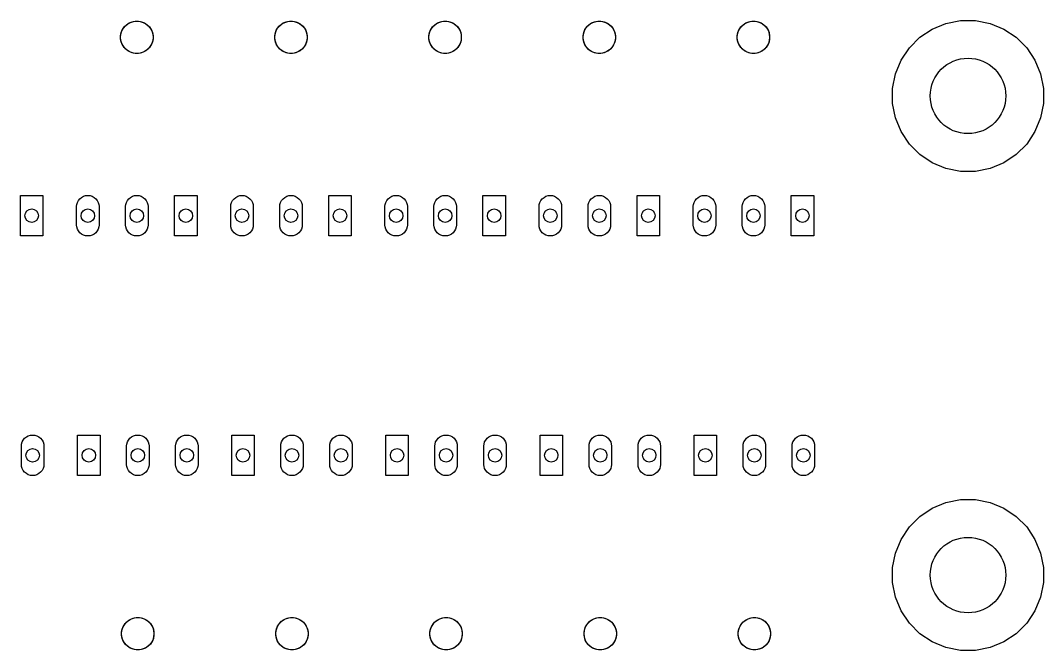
# Model space of a CAD drawing. Extents: x 0.82 to 9.78, y -5.18 to -2.42.
# Drawn here: x 5.301 to 9.781, y -5.181 to -2.419 of the extents above; entities that cross this region are included whole.
import ezdxf

# ---------------------------------------------------------------- set-up
doc = ezdxf.new("R2010")
doc.units = 0
doc.header["$MEASUREMENT"] = 0
doc.layers.add('BLACK', color=7, linetype='CONTINUOUS')

msp = doc.modelspace()

# ---------------------------------------------------------------- linework, layer by layer
at = {"layer": 'BLACK', "linetype": 'CONTINUOUS'}
for p, q in [((5.74229, -2.47244), (5.74763, -2.45954)), ((5.74763, -2.45954), (5.75539, -2.44794)), ((5.75539, -2.44794), (5.76526, -2.43806)), ((5.76526, -2.43806), (5.77687, -2.43031)), ((5.77687, -2.43031), (5.78976, -2.42497)), ((5.78976, -2.42497), (5.80345, -2.42224)), ((5.80345, -2.42224), (5.81741, -2.42224)), ((5.81741, -2.42224), (5.8311, -2.42497)), ((5.8311, -2.42497), (5.844, -2.43031)), ((5.844, -2.43031), (5.85561, -2.43806)), ((5.85561, -2.43806), (5.86548, -2.44794)), ((5.86548, -2.44794), (5.87323, -2.45954)), ((5.87323, -2.45954), (5.87858, -2.47244)), ((6.41729, -2.47244), (6.42263, -2.45954)), ((6.42263, -2.45954), (6.43039, -2.44794)), ((6.43039, -2.44794), (6.44026, -2.43806)), ((6.44026, -2.43806), (6.45187, -2.43031)), ((6.45187, -2.43031), (6.46476, -2.42497)), ((6.46476, -2.42497), (6.47845, -2.42224)), ((6.47845, -2.42224), (6.49241, -2.42224)), ((6.49241, -2.42224), (6.5061, -2.42497)), ((6.5061, -2.42497), (6.519, -2.43031)), ((6.519, -2.43031), (6.53061, -2.43806)), ((6.53061, -2.43806), (6.54048, -2.44794)), ((6.54048, -2.44794), (6.54823, -2.45954)), ((6.54823, -2.45954), (6.55358, -2.47244)), ((7.09229, -2.47244), (7.09763, -2.45954)), ((7.09763, -2.45954), (7.10539, -2.44794)), ((7.10539, -2.44794), (7.11526, -2.43806)), ((7.11526, -2.43806), (7.12687, -2.43031)), ((7.12687, -2.43031), (7.13976, -2.42497)), ((7.13976, -2.42497), (7.15345, -2.42224)), ((7.15345, -2.42224), (7.16741, -2.42224)), ((7.16741, -2.42224), (7.1811, -2.42497)), ((7.1811, -2.42497), (7.194, -2.43031)), ((7.194, -2.43031), (7.20561, -2.43806)), ((7.20561, -2.43806), (7.21548, -2.44794)), ((7.21548, -2.44794), (7.22323, -2.45954)), ((7.22323, -2.45954), (7.22858, -2.47244)), ((7.76729, -2.47244), (7.77263, -2.45954)), ((7.77263, -2.45954), (7.78039, -2.44794)), ((7.78039, -2.44794), (7.79026, -2.43806)), ((7.79026, -2.43806), (7.80187, -2.43031)), ((7.80187, -2.43031), (7.81476, -2.42497)), ((7.81476, -2.42497), (7.82845, -2.42224)), ((7.82845, -2.42224), (7.84241, -2.42224)), ((7.84241, -2.42224), (7.8561, -2.42497)), ((7.8561, -2.42497), (7.869, -2.43031)), ((7.869, -2.43031), (7.88061, -2.43806)), ((7.88061, -2.43806), (7.89048, -2.44794)), ((7.89048, -2.44794), (7.89823, -2.45954)), ((7.89823, -2.45954), (7.90358, -2.47244)), ((8.44229, -2.47244), (8.44763, -2.45954)), ((8.44763, -2.45954), (8.45539, -2.44794)), ((8.45539, -2.44794), (8.46526, -2.43806)), ((8.46526, -2.43806), (8.47687, -2.43031)), ((8.47687, -2.43031), (8.48976, -2.42497)), ((8.48976, -2.42497), (8.50345, -2.42224)), ((8.50345, -2.42224), (8.51741, -2.42224)), ((8.51741, -2.42224), (8.5311, -2.42497)), ((8.5311, -2.42497), (8.544, -2.43031)), ((8.544, -2.43031), (8.55561, -2.43806)), ((8.55561, -2.43806), (8.56548, -2.44794)), ((8.56548, -2.44794), (8.57323, -2.45954)), ((8.57323, -2.45954), (8.57858, -2.47244)), ((9.23919, -2.49312), (9.29335, -2.45693)), ((9.29335, -2.45693), (9.35354, -2.432)), ((9.35354, -2.432), (9.41743, -2.41929)), ((9.41743, -2.41929), (9.48257, -2.41929)), ((9.48257, -2.41929), (9.54646, -2.432)), ((9.54646, -2.432), (9.60665, -2.45693)), ((9.60665, -2.45693), (9.66081, -2.49312)), ((5.73957, -2.48613), (5.74229, -2.47244)), ((5.73957, -2.50009), (5.73957, -2.48613)), ((5.74229, -2.51378), (5.73957, -2.50009)), ((5.87858, -2.47244), (5.8813, -2.48613)), ((5.8813, -2.50009), (5.87858, -2.51378)), ((5.8813, -2.48613), (5.8813, -2.50009)), ((6.41457, -2.48613), (6.41729, -2.47244)), ((6.41457, -2.50009), (6.41457, -2.48613)), ((6.41729, -2.51378), (6.41457, -2.50009)), ((6.55358, -2.47244), (6.5563, -2.48613)), ((6.5563, -2.50009), (6.55358, -2.51378)), ((6.5563, -2.48613), (6.5563, -2.50009)), ((7.08957, -2.48613), (7.09229, -2.47244)), ((7.08957, -2.50009), (7.08957, -2.48613)), ((7.09229, -2.51378), (7.08957, -2.50009)), ((7.22858, -2.47244), (7.2313, -2.48613)), ((7.2313, -2.50009), (7.22858, -2.51378)), ((7.2313, -2.48613), (7.2313, -2.50009)), ((7.76457, -2.48613), (7.76729, -2.47244)), ((7.76457, -2.50009), (7.76457, -2.48613)), ((7.76729, -2.51378), (7.76457, -2.50009)), ((7.90358, -2.47244), (7.9063, -2.48613)), ((7.9063, -2.50009), (7.90358, -2.51378)), ((7.9063, -2.48613), (7.9063, -2.50009)), ((8.43957, -2.48613), (8.44229, -2.47244)), ((8.43957, -2.50009), (8.43957, -2.48613)), ((8.44229, -2.51378), (8.43957, -2.50009)), ((8.57858, -2.47244), (8.5813, -2.48613)), ((8.5813, -2.50009), (8.57858, -2.51378)), ((8.5813, -2.48613), (8.5813, -2.50009)), ((9.19312, -2.53919), (9.23919, -2.49312)), ((9.66081, -2.49312), (9.70688, -2.53919)), ((5.74763, -2.52668), (5.74229, -2.51378)), ((5.75539, -2.53828), (5.74763, -2.52668)), ((5.76526, -2.54816), (5.75539, -2.53828)), ((5.77687, -2.55591), (5.76526, -2.54816)), ((5.85561, -2.54816), (5.844, -2.55591)), ((5.86548, -2.53828), (5.85561, -2.54816)), ((5.87323, -2.52668), (5.86548, -2.53828)), ((5.87858, -2.51378), (5.87323, -2.52668)), ((6.42263, -2.52668), (6.41729, -2.51378)), ((6.43039, -2.53828), (6.42263, -2.52668)), ((6.44026, -2.54816), (6.43039, -2.53828)), ((6.45187, -2.55591), (6.44026, -2.54816)), ((6.53061, -2.54816), (6.519, -2.55591)), ((6.54048, -2.53828), (6.53061, -2.54816)), ((6.54823, -2.52668), (6.54048, -2.53828)), ((6.55358, -2.51378), (6.54823, -2.52668)), ((7.09763, -2.52668), (7.09229, -2.51378)), ((7.10539, -2.53828), (7.09763, -2.52668)), ((7.11526, -2.54816), (7.10539, -2.53828)), ((7.12687, -2.55591), (7.11526, -2.54816)), ((7.20561, -2.54816), (7.194, -2.55591)), ((7.21548, -2.53828), (7.20561, -2.54816)), ((7.22323, -2.52668), (7.21548, -2.53828)), ((7.22858, -2.51378), (7.22323, -2.52668)), ((7.77263, -2.52668), (7.76729, -2.51378)), ((7.78039, -2.53828), (7.77263, -2.52668)), ((7.79026, -2.54816), (7.78039, -2.53828)), ((7.80187, -2.55591), (7.79026, -2.54816)), ((7.88061, -2.54816), (7.869, -2.55591)), ((7.89048, -2.53828), (7.88061, -2.54816)), ((7.89823, -2.52668), (7.89048, -2.53828)), ((7.90358, -2.51378), (7.89823, -2.52668)), ((8.44763, -2.52668), (8.44229, -2.51378)), ((8.45539, -2.53828), (8.44763, -2.52668)), ((8.46526, -2.54816), (8.45539, -2.53828)), ((8.47687, -2.55591), (8.46526, -2.54816)), ((8.55561, -2.54816), (8.544, -2.55591)), ((8.56548, -2.53828), (8.55561, -2.54816)), ((8.57323, -2.52668), (8.56548, -2.53828)), ((8.57858, -2.51378), (8.57323, -2.52668)), ((9.15693, -2.59335), (9.19312, -2.53919)), ((9.70688, -2.53919), (9.74307, -2.59335)), ((5.78976, -2.56125), (5.77687, -2.55591)), ((5.80345, -2.56398), (5.78976, -2.56125)), ((5.81741, -2.56398), (5.80345, -2.56398)), ((5.8311, -2.56125), (5.81741, -2.56398)), ((5.844, -2.55591), (5.8311, -2.56125)), ((6.46476, -2.56125), (6.45187, -2.55591)), ((6.47845, -2.56398), (6.46476, -2.56125)), ((6.49241, -2.56398), (6.47845, -2.56398)), ((6.5061, -2.56125), (6.49241, -2.56398)), ((6.519, -2.55591), (6.5061, -2.56125)), ((7.13976, -2.56125), (7.12687, -2.55591)), ((7.15345, -2.56398), (7.13976, -2.56125)), ((7.16741, -2.56398), (7.15345, -2.56398)), ((7.1811, -2.56125), (7.16741, -2.56398)), ((7.194, -2.55591), (7.1811, -2.56125)), ((7.81476, -2.56125), (7.80187, -2.55591)), ((7.82845, -2.56398), (7.81476, -2.56125)), ((7.84241, -2.56398), (7.82845, -2.56398)), ((7.8561, -2.56125), (7.84241, -2.56398)), ((7.869, -2.55591), (7.8561, -2.56125)), ((8.48976, -2.56125), (8.47687, -2.55591)), ((8.50345, -2.56398), (8.48976, -2.56125)), ((8.51741, -2.56398), (8.50345, -2.56398)), ((8.5311, -2.56125), (8.51741, -2.56398)), ((8.544, -2.55591), (8.5311, -2.56125)), ((9.132, -2.65354), (9.15693, -2.59335)), ((9.74307, -2.59335), (9.768, -2.65354)), ((9.11929, -2.71743), (9.132, -2.65354)), ((9.768, -2.65354), (9.78071, -2.71743)), ((9.11929, -2.78257), (9.11929, -2.71743)), ((9.78071, -2.71743), (9.78071, -2.78257)), ((9.132, -2.84646), (9.11929, -2.78257)), ((9.78071, -2.78257), (9.768, -2.84646)), ((9.15693, -2.90665), (9.132, -2.84646)), ((9.768, -2.84646), (9.74307, -2.90665)), ((9.19312, -2.96081), (9.15693, -2.90665)), ((9.74307, -2.90665), (9.70688, -2.96081)), ((9.23919, -3.00688), (9.19312, -2.96081)), ((9.70688, -2.96081), (9.66081, -3.00688)), ((9.29335, -3.04307), (9.23919, -3.00688)), ((9.35354, -3.068), (9.29335, -3.04307)), ((9.60665, -3.04307), (9.54646, -3.068)), ((9.66081, -3.00688), (9.60665, -3.04307)), ((9.41743, -3.08071), (9.35354, -3.068)), ((9.48257, -3.08071), (9.41743, -3.08071)), ((9.54646, -3.068), (9.48257, -3.08071)), ((5.30079, -3.36358), (5.30079, -3.18642)), ((5.30079, -3.18642), (5.39921, -3.18642)), ((5.39921, -3.18642), (5.39921, -3.36358)), ((5.54737, -3.22598), (5.55018, -3.21671)), ((5.55018, -3.21671), (5.55475, -3.20816)), ((5.55475, -3.20816), (5.5609, -3.20066)), ((5.5609, -3.20066), (5.56839, -3.19451)), ((5.56839, -3.19451), (5.57694, -3.18994)), ((5.57694, -3.18994), (5.58622, -3.18713)), ((5.58622, -3.18713), (5.59587, -3.18618)), ((5.59587, -3.18618), (5.60551, -3.18713)), ((5.60551, -3.18713), (5.61479, -3.18994)), ((5.61479, -3.18994), (5.62334, -3.19451)), ((5.62334, -3.19451), (5.63083, -3.20066)), ((5.63083, -3.20066), (5.63698, -3.20816)), ((5.63698, -3.20816), (5.64155, -3.21671)), ((5.64155, -3.21671), (5.64437, -3.22598)), ((5.76193, -3.22598), (5.76475, -3.21671)), ((5.76475, -3.21671), (5.76932, -3.20816)), ((5.76932, -3.20816), (5.77547, -3.20066)), ((5.77547, -3.20066), (5.78296, -3.19451)), ((5.78296, -3.19451), (5.79151, -3.18994)), ((5.79151, -3.18994), (5.80079, -3.18713)), ((5.80079, -3.18713), (5.81043, -3.18618)), ((5.81043, -3.18618), (5.82008, -3.18713)), ((5.82008, -3.18713), (5.82936, -3.18994)), ((5.82936, -3.18994), (5.83791, -3.19451)), ((5.83791, -3.19451), (5.8454, -3.20066)), ((5.8454, -3.20066), (5.85155, -3.20816)), ((5.85155, -3.20816), (5.85612, -3.21671)), ((5.85612, -3.21671), (5.85893, -3.22598)), ((5.97579, -3.36358), (5.97579, -3.18642)), ((5.97579, -3.18642), (6.07421, -3.18642)), ((6.07421, -3.18642), (6.07421, -3.36358)), ((6.22237, -3.22598), (6.22518, -3.21671)), ((6.22518, -3.21671), (6.22975, -3.20816)), ((6.22975, -3.20816), (6.2359, -3.20066)), ((6.2359, -3.20066), (6.24339, -3.19451)), ((6.24339, -3.19451), (6.25194, -3.18994)), ((6.25194, -3.18994), (6.26122, -3.18713)), ((6.26122, -3.18713), (6.27087, -3.18618)), ((6.27087, -3.18618), (6.28051, -3.18713)), ((6.28051, -3.18713), (6.28979, -3.18994)), ((6.28979, -3.18994), (6.29834, -3.19451)), ((6.29834, -3.19451), (6.30583, -3.20066)), ((6.30583, -3.20066), (6.31198, -3.20816)), ((6.31198, -3.20816), (6.31655, -3.21671)), ((6.31655, -3.21671), (6.31937, -3.22598)), ((6.43693, -3.22598), (6.43975, -3.21671)), ((6.43975, -3.21671), (6.44432, -3.20816)), ((6.44432, -3.20816), (6.45047, -3.20066)), ((6.45047, -3.20066), (6.45796, -3.19451)), ((6.45796, -3.19451), (6.46651, -3.18994)), ((6.46651, -3.18994), (6.47579, -3.18713)), ((6.47579, -3.18713), (6.48543, -3.18618)), ((6.48543, -3.18618), (6.49508, -3.18713)), ((6.49508, -3.18713), (6.50436, -3.18994)), ((6.50436, -3.18994), (6.51291, -3.19451)), ((6.51291, -3.19451), (6.5204, -3.20066)), ((6.5204, -3.20066), (6.52655, -3.20816)), ((6.52655, -3.20816), (6.53112, -3.21671)), ((6.53112, -3.21671), (6.53393, -3.22598)), ((6.65079, -3.36358), (6.65079, -3.18642)), ((6.65079, -3.18642), (6.74921, -3.18642)), ((6.74921, -3.18642), (6.74921, -3.36358)), ((6.89737, -3.22598), (6.90018, -3.21671)), ((6.90018, -3.21671), (6.90475, -3.20816)), ((6.90475, -3.20816), (6.9109, -3.20066)), ((6.9109, -3.20066), (6.91839, -3.19451)), ((6.91839, -3.19451), (6.92694, -3.18994)), ((6.92694, -3.18994), (6.93622, -3.18713)), ((6.93622, -3.18713), (6.94587, -3.18618)), ((6.94587, -3.18618), (6.95551, -3.18713)), ((6.95551, -3.18713), (6.96479, -3.18994)), ((6.96479, -3.18994), (6.97334, -3.19451)), ((6.97334, -3.19451), (6.98083, -3.20066)), ((6.98083, -3.20066), (6.98698, -3.20816)), ((6.98698, -3.20816), (6.99155, -3.21671)), ((6.99155, -3.21671), (6.99437, -3.22598)), ((7.11193, -3.22598), (7.11475, -3.21671)), ((7.11475, -3.21671), (7.11932, -3.20816)), ((7.11932, -3.20816), (7.12547, -3.20066)), ((7.12547, -3.20066), (7.13296, -3.19451)), ((7.13296, -3.19451), (7.14151, -3.18994)), ((7.14151, -3.18994), (7.15079, -3.18713)), ((7.15079, -3.18713), (7.16043, -3.18618)), ((7.16043, -3.18618), (7.17008, -3.18713)), ((7.17008, -3.18713), (7.17936, -3.18994)), ((7.17936, -3.18994), (7.18791, -3.19451)), ((7.18791, -3.19451), (7.1954, -3.20066)), ((7.1954, -3.20066), (7.20155, -3.20816)), ((7.20155, -3.20816), (7.20612, -3.21671)), ((7.20612, -3.21671), (7.20893, -3.22598)), ((7.32579, -3.36358), (7.32579, -3.18642)), ((7.32579, -3.18642), (7.42421, -3.18642)), ((7.42421, -3.18642), (7.42421, -3.36358)), ((7.57237, -3.22598), (7.57518, -3.21671)), ((7.57518, -3.21671), (7.57975, -3.20816)), ((7.57975, -3.20816), (7.5859, -3.20066)), ((7.5859, -3.20066), (7.59339, -3.19451)), ((7.59339, -3.19451), (7.60194, -3.18994)), ((7.60194, -3.18994), (7.61122, -3.18713)), ((7.61122, -3.18713), (7.62087, -3.18618)), ((7.62087, -3.18618), (7.63051, -3.18713)), ((7.63051, -3.18713), (7.63979, -3.18994)), ((7.63979, -3.18994), (7.64834, -3.19451)), ((7.64834, -3.19451), (7.65583, -3.20066)), ((7.65583, -3.20066), (7.66198, -3.20816)), ((7.66198, -3.20816), (7.66655, -3.21671)), ((7.66655, -3.21671), (7.66937, -3.22598)), ((7.78693, -3.22598), (7.78975, -3.21671)), ((7.78975, -3.21671), (7.79432, -3.20816)), ((7.79432, -3.20816), (7.80047, -3.20066)), ((7.80047, -3.20066), (7.80796, -3.19451)), ((7.80796, -3.19451), (7.81651, -3.18994)), ((7.81651, -3.18994), (7.82579, -3.18713)), ((7.82579, -3.18713), (7.83543, -3.18618)), ((7.83543, -3.18618), (7.84508, -3.18713)), ((7.84508, -3.18713), (7.85436, -3.18994)), ((7.85436, -3.18994), (7.86291, -3.19451)), ((7.86291, -3.19451), (7.8704, -3.20066)), ((7.8704, -3.20066), (7.87655, -3.20816)), ((7.87655, -3.20816), (7.88112, -3.21671)), ((7.88112, -3.21671), (7.88393, -3.22598)), ((8.00079, -3.36358), (8.00079, -3.18642)), ((8.00079, -3.18642), (8.09921, -3.18642)), ((8.09921, -3.18642), (8.09921, -3.36358)), ((8.24737, -3.22598), (8.25018, -3.21671)), ((8.25018, -3.21671), (8.25475, -3.20816)), ((8.25475, -3.20816), (8.2609, -3.20066)), ((8.2609, -3.20066), (8.26839, -3.19451)), ((8.26839, -3.19451), (8.27694, -3.18994)), ((8.27694, -3.18994), (8.28622, -3.18713)), ((8.28622, -3.18713), (8.29587, -3.18618)), ((8.29587, -3.18618), (8.30551, -3.18713)), ((8.30551, -3.18713), (8.31479, -3.18994)), ((8.31479, -3.18994), (8.32334, -3.19451)), ((8.32334, -3.19451), (8.33083, -3.20066)), ((8.33083, -3.20066), (8.33698, -3.20816)), ((8.33698, -3.20816), (8.34155, -3.21671)), ((8.34155, -3.21671), (8.34437, -3.22598)), ((8.46193, -3.22598), (8.46475, -3.21671)), ((8.46475, -3.21671), (8.46932, -3.20816)), ((8.46932, -3.20816), (8.47547, -3.20066)), ((8.47547, -3.20066), (8.48296, -3.19451)), ((8.48296, -3.19451), (8.49151, -3.18994)), ((8.49151, -3.18994), (8.50079, -3.18713)), ((8.50079, -3.18713), (8.51043, -3.18618)), ((8.51043, -3.18618), (8.52008, -3.18713)), ((8.52008, -3.18713), (8.52936, -3.18994)), ((8.52936, -3.18994), (8.53791, -3.19451)), ((8.53791, -3.19451), (8.5454, -3.20066)), ((8.5454, -3.20066), (8.55155, -3.20816)), ((8.55155, -3.20816), (8.55612, -3.21671)), ((8.55612, -3.21671), (8.55893, -3.22598)), ((8.67579, -3.36358), (8.67579, -3.18642)), ((8.67579, -3.18642), (8.77421, -3.18642)), ((8.77421, -3.18642), (8.77421, -3.36358)), ((5.54665, -3.23321), (5.54737, -3.22598)), ((5.54665, -3.31679), (5.54665, -3.23321)), ((5.64437, -3.22598), (5.64508, -3.23321)), ((5.64508, -3.23321), (5.64508, -3.31679)), ((5.76122, -3.23321), (5.76193, -3.22598)), ((5.76122, -3.31679), (5.76122, -3.23321)), ((5.85893, -3.22598), (5.85965, -3.23321)), ((5.85965, -3.23321), (5.85965, -3.31679)), ((6.22165, -3.23321), (6.22237, -3.22598)), ((6.22165, -3.31679), (6.22165, -3.23321)), ((6.31937, -3.22598), (6.32008, -3.23321)), ((6.32008, -3.23321), (6.32008, -3.31679)), ((6.43622, -3.23321), (6.43693, -3.22598)), ((6.43622, -3.31679), (6.43622, -3.23321)), ((6.53393, -3.22598), (6.53465, -3.23321)), ((6.53465, -3.23321), (6.53465, -3.31679)), ((6.89665, -3.23321), (6.89737, -3.22598)), ((6.89665, -3.31679), (6.89665, -3.23321)), ((6.99437, -3.22598), (6.99508, -3.23321)), ((6.99508, -3.23321), (6.99508, -3.31679)), ((7.11122, -3.23321), (7.11193, -3.22598)), ((7.11122, -3.31679), (7.11122, -3.23321)), ((7.20893, -3.22598), (7.20965, -3.23321)), ((7.20965, -3.23321), (7.20965, -3.31679)), ((7.57165, -3.23321), (7.57237, -3.22598)), ((7.57165, -3.31679), (7.57165, -3.23321)), ((7.66937, -3.22598), (7.67008, -3.23321)), ((7.67008, -3.23321), (7.67008, -3.31679)), ((7.78622, -3.23321), (7.78693, -3.22598)), ((7.78622, -3.31679), (7.78622, -3.23321)), ((7.88393, -3.22598), (7.88465, -3.23321)), ((7.88465, -3.23321), (7.88465, -3.31679)), ((8.24665, -3.23321), (8.24737, -3.22598)), ((8.24665, -3.31679), (8.24665, -3.23321)), ((8.34437, -3.22598), (8.34508, -3.23321)), ((8.34508, -3.23321), (8.34508, -3.31679)), ((8.46122, -3.23321), (8.46193, -3.22598)), ((8.46122, -3.31679), (8.46122, -3.23321)), ((8.55893, -3.22598), (8.55965, -3.23321)), ((8.55965, -3.23321), (8.55965, -3.31679)), ((5.54737, -3.32402), (5.54665, -3.31679)), ((5.55018, -3.33329), (5.54737, -3.32402)), ((5.55475, -3.34184), (5.55018, -3.33329)), ((5.5609, -3.34934), (5.55475, -3.34184)), ((5.56839, -3.35549), (5.5609, -3.34934)), ((5.57694, -3.36006), (5.56839, -3.35549)), ((5.62334, -3.35549), (5.61479, -3.36006)), ((5.63083, -3.34934), (5.62334, -3.35549)), ((5.63698, -3.34184), (5.63083, -3.34934)), ((5.64155, -3.33329), (5.63698, -3.34184)), ((5.64437, -3.32402), (5.64155, -3.33329)), ((5.64508, -3.31679), (5.64437, -3.32402)), ((5.76193, -3.32402), (5.76122, -3.31679)), ((5.76475, -3.33329), (5.76193, -3.32402)), ((5.76932, -3.34184), (5.76475, -3.33329)), ((5.77547, -3.34934), (5.76932, -3.34184)), ((5.78296, -3.35549), (5.77547, -3.34934)), ((5.79151, -3.36006), (5.78296, -3.35549)), ((5.83791, -3.35549), (5.82936, -3.36006)), ((5.8454, -3.34934), (5.83791, -3.35549)), ((5.85155, -3.34184), (5.8454, -3.34934)), ((5.85612, -3.33329), (5.85155, -3.34184)), ((5.85893, -3.32402), (5.85612, -3.33329)), ((5.85965, -3.31679), (5.85893, -3.32402)), ((6.22237, -3.32402), (6.22165, -3.31679)), ((6.22518, -3.33329), (6.22237, -3.32402)), ((6.22975, -3.34184), (6.22518, -3.33329)), ((6.2359, -3.34934), (6.22975, -3.34184)), ((6.24339, -3.35549), (6.2359, -3.34934)), ((6.25194, -3.36006), (6.24339, -3.35549)), ((6.29834, -3.35549), (6.28979, -3.36006)), ((6.30583, -3.34934), (6.29834, -3.35549)), ((6.31198, -3.34184), (6.30583, -3.34934)), ((6.31655, -3.33329), (6.31198, -3.34184)), ((6.31937, -3.32402), (6.31655, -3.33329)), ((6.32008, -3.31679), (6.31937, -3.32402)), ((6.43693, -3.32402), (6.43622, -3.31679)), ((6.43975, -3.33329), (6.43693, -3.32402)), ((6.44432, -3.34184), (6.43975, -3.33329)), ((6.45047, -3.34934), (6.44432, -3.34184)), ((6.45796, -3.35549), (6.45047, -3.34934)), ((6.46651, -3.36006), (6.45796, -3.35549)), ((6.51291, -3.35549), (6.50436, -3.36006)), ((6.5204, -3.34934), (6.51291, -3.35549)), ((6.52655, -3.34184), (6.5204, -3.34934)), ((6.53112, -3.33329), (6.52655, -3.34184)), ((6.53393, -3.32402), (6.53112, -3.33329)), ((6.53465, -3.31679), (6.53393, -3.32402)), ((6.89737, -3.32402), (6.89665, -3.31679)), ((6.90018, -3.33329), (6.89737, -3.32402)), ((6.90475, -3.34184), (6.90018, -3.33329)), ((6.9109, -3.34934), (6.90475, -3.34184)), ((6.91839, -3.35549), (6.9109, -3.34934)), ((6.92694, -3.36006), (6.91839, -3.35549)), ((6.97334, -3.35549), (6.96479, -3.36006)), ((6.98083, -3.34934), (6.97334, -3.35549)), ((6.98698, -3.34184), (6.98083, -3.34934)), ((6.99155, -3.33329), (6.98698, -3.34184)), ((6.99437, -3.32402), (6.99155, -3.33329)), ((6.99508, -3.31679), (6.99437, -3.32402)), ((7.11193, -3.32402), (7.11122, -3.31679)), ((7.11475, -3.33329), (7.11193, -3.32402)), ((7.11932, -3.34184), (7.11475, -3.33329)), ((7.12547, -3.34934), (7.11932, -3.34184)), ((7.13296, -3.35549), (7.12547, -3.34934)), ((7.14151, -3.36006), (7.13296, -3.35549)), ((7.18791, -3.35549), (7.17936, -3.36006)), ((7.1954, -3.34934), (7.18791, -3.35549)), ((7.20155, -3.34184), (7.1954, -3.34934)), ((7.20612, -3.33329), (7.20155, -3.34184)), ((7.20893, -3.32402), (7.20612, -3.33329)), ((7.20965, -3.31679), (7.20893, -3.32402)), ((7.57237, -3.32402), (7.57165, -3.31679)), ((7.57518, -3.33329), (7.57237, -3.32402)), ((7.57975, -3.34184), (7.57518, -3.33329)), ((7.5859, -3.34934), (7.57975, -3.34184)), ((7.59339, -3.35549), (7.5859, -3.34934)), ((7.60194, -3.36006), (7.59339, -3.35549)), ((7.64834, -3.35549), (7.63979, -3.36006)), ((7.65583, -3.34934), (7.64834, -3.35549)), ((7.66198, -3.34184), (7.65583, -3.34934)), ((7.66655, -3.33329), (7.66198, -3.34184)), ((7.66937, -3.32402), (7.66655, -3.33329)), ((7.67008, -3.31679), (7.66937, -3.32402)), ((7.78693, -3.32402), (7.78622, -3.31679)), ((7.78975, -3.33329), (7.78693, -3.32402)), ((7.79432, -3.34184), (7.78975, -3.33329)), ((7.80047, -3.34934), (7.79432, -3.34184)), ((7.80796, -3.35549), (7.80047, -3.34934)), ((7.81651, -3.36006), (7.80796, -3.35549)), ((7.86291, -3.35549), (7.85436, -3.36006)), ((7.8704, -3.34934), (7.86291, -3.35549)), ((7.87655, -3.34184), (7.8704, -3.34934)), ((7.88112, -3.33329), (7.87655, -3.34184)), ((7.88393, -3.32402), (7.88112, -3.33329)), ((7.88465, -3.31679), (7.88393, -3.32402)), ((8.24737, -3.32402), (8.24665, -3.31679)), ((8.25018, -3.33329), (8.24737, -3.32402)), ((8.25475, -3.34184), (8.25018, -3.33329)), ((8.2609, -3.34934), (8.25475, -3.34184)), ((8.26839, -3.35549), (8.2609, -3.34934)), ((8.27694, -3.36006), (8.26839, -3.35549)), ((8.32334, -3.35549), (8.31479, -3.36006)), ((8.33083, -3.34934), (8.32334, -3.35549)), ((8.33698, -3.34184), (8.33083, -3.34934)), ((8.34155, -3.33329), (8.33698, -3.34184)), ((8.34437, -3.32402), (8.34155, -3.33329)), ((8.34508, -3.31679), (8.34437, -3.32402)), ((8.46193, -3.32402), (8.46122, -3.31679)), ((8.46475, -3.33329), (8.46193, -3.32402)), ((8.46932, -3.34184), (8.46475, -3.33329)), ((8.47547, -3.34934), (8.46932, -3.34184)), ((8.48296, -3.35549), (8.47547, -3.34934)), ((8.49151, -3.36006), (8.48296, -3.35549)), ((8.53791, -3.35549), (8.52936, -3.36006)), ((8.5454, -3.34934), (8.53791, -3.35549)), ((8.55155, -3.34184), (8.5454, -3.34934)), ((8.55612, -3.33329), (8.55155, -3.34184)), ((8.55893, -3.32402), (8.55612, -3.33329)), ((8.55965, -3.31679), (8.55893, -3.32402)), ((5.39921, -3.36358), (5.30079, -3.36358)), ((5.58622, -3.36287), (5.57694, -3.36006)), ((5.59587, -3.36382), (5.58622, -3.36287)), ((5.60551, -3.36287), (5.59587, -3.36382)), ((5.61479, -3.36006), (5.60551, -3.36287)), ((5.80079, -3.36287), (5.79151, -3.36006)), ((5.81043, -3.36382), (5.80079, -3.36287)), ((5.82008, -3.36287), (5.81043, -3.36382)), ((5.82936, -3.36006), (5.82008, -3.36287)), ((6.07421, -3.36358), (5.97579, -3.36358)), ((6.26122, -3.36287), (6.25194, -3.36006)), ((6.27087, -3.36382), (6.26122, -3.36287)), ((6.28051, -3.36287), (6.27087, -3.36382)), ((6.28979, -3.36006), (6.28051, -3.36287)), ((6.47579, -3.36287), (6.46651, -3.36006)), ((6.48543, -3.36382), (6.47579, -3.36287)), ((6.49508, -3.36287), (6.48543, -3.36382)), ((6.50436, -3.36006), (6.49508, -3.36287)), ((6.74921, -3.36358), (6.65079, -3.36358)), ((6.93622, -3.36287), (6.92694, -3.36006)), ((6.94587, -3.36382), (6.93622, -3.36287)), ((6.95551, -3.36287), (6.94587, -3.36382)), ((6.96479, -3.36006), (6.95551, -3.36287)), ((7.15079, -3.36287), (7.14151, -3.36006)), ((7.16043, -3.36382), (7.15079, -3.36287)), ((7.17008, -3.36287), (7.16043, -3.36382)), ((7.17936, -3.36006), (7.17008, -3.36287)), ((7.42421, -3.36358), (7.32579, -3.36358)), ((7.61122, -3.36287), (7.60194, -3.36006)), ((7.62087, -3.36382), (7.61122, -3.36287)), ((7.63051, -3.36287), (7.62087, -3.36382)), ((7.63979, -3.36006), (7.63051, -3.36287)), ((7.82579, -3.36287), (7.81651, -3.36006)), ((7.83543, -3.36382), (7.82579, -3.36287)), ((7.84508, -3.36287), (7.83543, -3.36382)), ((7.85436, -3.36006), (7.84508, -3.36287)), ((8.09921, -3.36358), (8.00079, -3.36358)), ((8.28622, -3.36287), (8.27694, -3.36006)), ((8.29587, -3.36382), (8.28622, -3.36287)), ((8.30551, -3.36287), (8.29587, -3.36382)), ((8.31479, -3.36006), (8.30551, -3.36287)), ((8.50079, -3.36287), (8.49151, -3.36006)), ((8.51043, -3.36382), (8.50079, -3.36287)), ((8.52008, -3.36287), (8.51043, -3.36382)), ((8.52936, -3.36006), (8.52008, -3.36287)), ((8.77421, -3.36358), (8.67579, -3.36358)), ((5.31302, -4.25816), (5.31917, -4.25066)), ((5.31917, -4.25066), (5.32666, -4.24451)), ((5.32666, -4.24451), (5.33521, -4.23994)), ((5.33521, -4.23994), (5.34449, -4.23713)), ((5.34449, -4.23713), (5.35413, -4.23618)), ((5.35413, -4.23618), (5.36378, -4.23713)), ((5.36378, -4.23713), (5.37306, -4.23994)), ((5.37306, -4.23994), (5.38161, -4.24451)), ((5.38161, -4.24451), (5.3891, -4.25066)), ((5.3891, -4.25066), (5.39525, -4.25816)), ((5.55079, -4.41358), (5.55079, -4.23642)), ((5.55079, -4.23642), (5.64921, -4.23642)), ((5.64921, -4.23642), (5.64921, -4.41358)), ((5.77345, -4.25816), (5.7796, -4.25066)), ((5.7796, -4.25066), (5.78709, -4.24451)), ((5.78709, -4.24451), (5.79564, -4.23994)), ((5.79564, -4.23994), (5.80492, -4.23713)), ((5.80492, -4.23713), (5.81457, -4.23618)), ((5.81457, -4.23618), (5.82421, -4.23713)), ((5.82421, -4.23713), (5.83349, -4.23994)), ((5.83349, -4.23994), (5.84204, -4.24451)), ((5.84204, -4.24451), (5.84953, -4.25066)), ((5.84953, -4.25066), (5.85568, -4.25816)), ((5.98802, -4.25816), (5.99417, -4.25066)), ((5.99417, -4.25066), (6.00166, -4.24451)), ((6.00166, -4.24451), (6.01021, -4.23994)), ((6.01021, -4.23994), (6.01949, -4.23713)), ((6.01949, -4.23713), (6.02913, -4.23618)), ((6.02913, -4.23618), (6.03878, -4.23713)), ((6.03878, -4.23713), (6.04806, -4.23994)), ((6.04806, -4.23994), (6.05661, -4.24451)), ((6.05661, -4.24451), (6.0641, -4.25066)), ((6.0641, -4.25066), (6.07025, -4.25816)), ((6.22579, -4.41358), (6.22579, -4.23642)), ((6.22579, -4.23642), (6.32421, -4.23642)), ((6.32421, -4.23642), (6.32421, -4.41358)), ((6.44845, -4.25816), (6.4546, -4.25066)), ((6.4546, -4.25066), (6.46209, -4.24451)), ((6.46209, -4.24451), (6.47064, -4.23994)), ((6.47064, -4.23994), (6.47992, -4.23713)), ((6.47992, -4.23713), (6.48957, -4.23618)), ((6.48957, -4.23618), (6.49921, -4.23713)), ((6.49921, -4.23713), (6.50849, -4.23994)), ((6.50849, -4.23994), (6.51704, -4.24451)), ((6.51704, -4.24451), (6.52453, -4.25066)), ((6.52453, -4.25066), (6.53068, -4.25816)), ((6.66302, -4.25816), (6.66917, -4.25066)), ((6.66917, -4.25066), (6.67666, -4.24451)), ((6.67666, -4.24451), (6.68521, -4.23994)), ((6.68521, -4.23994), (6.69449, -4.23713)), ((6.69449, -4.23713), (6.70413, -4.23618)), ((6.70413, -4.23618), (6.71378, -4.23713)), ((6.71378, -4.23713), (6.72306, -4.23994)), ((6.72306, -4.23994), (6.73161, -4.24451)), ((6.73161, -4.24451), (6.7391, -4.25066)), ((6.7391, -4.25066), (6.74525, -4.25816)), ((6.90079, -4.41358), (6.90079, -4.23642)), ((6.90079, -4.23642), (6.99921, -4.23642)), ((6.99921, -4.23642), (6.99921, -4.41358)), ((7.12345, -4.25816), (7.1296, -4.25066)), ((7.1296, -4.25066), (7.13709, -4.24451)), ((7.13709, -4.24451), (7.14564, -4.23994)), ((7.14564, -4.23994), (7.15492, -4.23713)), ((7.15492, -4.23713), (7.16457, -4.23618)), ((7.16457, -4.23618), (7.17421, -4.23713)), ((7.17421, -4.23713), (7.18349, -4.23994)), ((7.18349, -4.23994), (7.19204, -4.24451)), ((7.19204, -4.24451), (7.19953, -4.25066)), ((7.19953, -4.25066), (7.20568, -4.25816)), ((7.33802, -4.25816), (7.34417, -4.25066)), ((7.34417, -4.25066), (7.35166, -4.24451)), ((7.35166, -4.24451), (7.36021, -4.23994)), ((7.36021, -4.23994), (7.36949, -4.23713)), ((7.36949, -4.23713), (7.37913, -4.23618)), ((7.37913, -4.23618), (7.38878, -4.23713)), ((7.38878, -4.23713), (7.39806, -4.23994)), ((7.39806, -4.23994), (7.40661, -4.24451)), ((7.40661, -4.24451), (7.4141, -4.25066)), ((7.4141, -4.25066), (7.42025, -4.25816)), ((7.57579, -4.41358), (7.57579, -4.23642)), ((7.57579, -4.23642), (7.67421, -4.23642)), ((7.67421, -4.23642), (7.67421, -4.41358)), ((7.79845, -4.25816), (7.8046, -4.25066)), ((7.8046, -4.25066), (7.81209, -4.24451)), ((7.81209, -4.24451), (7.82064, -4.23994)), ((7.82064, -4.23994), (7.82992, -4.23713)), ((7.82992, -4.23713), (7.83957, -4.23618)), ((7.83957, -4.23618), (7.84921, -4.23713)), ((7.84921, -4.23713), (7.85849, -4.23994)), ((7.85849, -4.23994), (7.86704, -4.24451)), ((7.86704, -4.24451), (7.87453, -4.25066)), ((7.87453, -4.25066), (7.88068, -4.25816)), ((8.01302, -4.25816), (8.01917, -4.25066)), ((8.01917, -4.25066), (8.02666, -4.24451)), ((8.02666, -4.24451), (8.03521, -4.23994)), ((8.03521, -4.23994), (8.04449, -4.23713)), ((8.04449, -4.23713), (8.05413, -4.23618)), ((8.05413, -4.23618), (8.06378, -4.23713)), ((8.06378, -4.23713), (8.07306, -4.23994)), ((8.07306, -4.23994), (8.08161, -4.24451)), ((8.08161, -4.24451), (8.0891, -4.25066)), ((8.0891, -4.25066), (8.09525, -4.25816)), ((8.25079, -4.41358), (8.25079, -4.23642)), ((8.25079, -4.23642), (8.34921, -4.23642)), ((8.34921, -4.23642), (8.34921, -4.41358)), ((8.47345, -4.25816), (8.4796, -4.25066)), ((8.4796, -4.25066), (8.48709, -4.24451)), ((8.48709, -4.24451), (8.49564, -4.23994)), ((8.49564, -4.23994), (8.50492, -4.23713)), ((8.50492, -4.23713), (8.51457, -4.23618)), ((8.51457, -4.23618), (8.52421, -4.23713)), ((8.52421, -4.23713), (8.53349, -4.23994)), ((8.53349, -4.23994), (8.54204, -4.24451)), ((8.54204, -4.24451), (8.54953, -4.25066)), ((8.54953, -4.25066), (8.55568, -4.25816)), ((8.68802, -4.25816), (8.69417, -4.25066)), ((8.69417, -4.25066), (8.70166, -4.24451)), ((8.70166, -4.24451), (8.71021, -4.23994)), ((8.71021, -4.23994), (8.71949, -4.23713)), ((8.71949, -4.23713), (8.72913, -4.23618)), ((8.72913, -4.23618), (8.73878, -4.23713)), ((8.73878, -4.23713), (8.74806, -4.23994)), ((8.74806, -4.23994), (8.75661, -4.24451)), ((8.75661, -4.24451), (8.7641, -4.25066)), ((8.7641, -4.25066), (8.77025, -4.25816)), ((5.30492, -4.28321), (5.30563, -4.27598)), ((5.30492, -4.36679), (5.30492, -4.28321)), ((5.30563, -4.27598), (5.30845, -4.26671)), ((5.30845, -4.26671), (5.31302, -4.25816)), ((5.39525, -4.25816), (5.39982, -4.26671)), ((5.39982, -4.26671), (5.40263, -4.27598)), ((5.40263, -4.27598), (5.40335, -4.28321)), ((5.40335, -4.28321), (5.40335, -4.36679)), ((5.76535, -4.28321), (5.76607, -4.27598)), ((5.76535, -4.36679), (5.76535, -4.28321)), ((5.76607, -4.27598), (5.76888, -4.26671)), ((5.76888, -4.26671), (5.77345, -4.25816)), ((5.85568, -4.25816), (5.86025, -4.26671)), ((5.86025, -4.26671), (5.86307, -4.27598)), ((5.86307, -4.27598), (5.86378, -4.28321)), ((5.86378, -4.28321), (5.86378, -4.36679)), ((5.97992, -4.28321), (5.98063, -4.27598)), ((5.97992, -4.36679), (5.97992, -4.28321)), ((5.98063, -4.27598), (5.98345, -4.26671)), ((5.98345, -4.26671), (5.98802, -4.25816)), ((6.07025, -4.25816), (6.07482, -4.26671)), ((6.07482, -4.26671), (6.07763, -4.27598)), ((6.07763, -4.27598), (6.07835, -4.28321)), ((6.07835, -4.28321), (6.07835, -4.36679)), ((6.44035, -4.28321), (6.44107, -4.27598)), ((6.44035, -4.36679), (6.44035, -4.28321)), ((6.44107, -4.27598), (6.44388, -4.26671)), ((6.44388, -4.26671), (6.44845, -4.25816)), ((6.53068, -4.25816), (6.53525, -4.26671)), ((6.53525, -4.26671), (6.53807, -4.27598)), ((6.53807, -4.27598), (6.53878, -4.28321)), ((6.53878, -4.28321), (6.53878, -4.36679)), ((6.65492, -4.28321), (6.65563, -4.27598)), ((6.65492, -4.36679), (6.65492, -4.28321)), ((6.65563, -4.27598), (6.65845, -4.26671)), ((6.65845, -4.26671), (6.66302, -4.25816)), ((6.74525, -4.25816), (6.74982, -4.26671)), ((6.74982, -4.26671), (6.75263, -4.27598)), ((6.75263, -4.27598), (6.75335, -4.28321)), ((6.75335, -4.28321), (6.75335, -4.36679)), ((7.11535, -4.28321), (7.11607, -4.27598)), ((7.11535, -4.36679), (7.11535, -4.28321)), ((7.11607, -4.27598), (7.11888, -4.26671)), ((7.11888, -4.26671), (7.12345, -4.25816)), ((7.20568, -4.25816), (7.21025, -4.26671)), ((7.21025, -4.26671), (7.21307, -4.27598)), ((7.21307, -4.27598), (7.21378, -4.28321)), ((7.21378, -4.28321), (7.21378, -4.36679)), ((7.32992, -4.28321), (7.33063, -4.27598)), ((7.32992, -4.36679), (7.32992, -4.28321)), ((7.33063, -4.27598), (7.33345, -4.26671)), ((7.33345, -4.26671), (7.33802, -4.25816)), ((7.42025, -4.25816), (7.42482, -4.26671)), ((7.42482, -4.26671), (7.42763, -4.27598)), ((7.42763, -4.27598), (7.42835, -4.28321)), ((7.42835, -4.28321), (7.42835, -4.36679)), ((7.79035, -4.28321), (7.79107, -4.27598)), ((7.79035, -4.36679), (7.79035, -4.28321)), ((7.79107, -4.27598), (7.79388, -4.26671)), ((7.79388, -4.26671), (7.79845, -4.25816)), ((7.88068, -4.25816), (7.88525, -4.26671)), ((7.88525, -4.26671), (7.88807, -4.27598)), ((7.88807, -4.27598), (7.88878, -4.28321)), ((7.88878, -4.28321), (7.88878, -4.36679)), ((8.00492, -4.28321), (8.00563, -4.27598)), ((8.00492, -4.36679), (8.00492, -4.28321)), ((8.00563, -4.27598), (8.00845, -4.26671)), ((8.00845, -4.26671), (8.01302, -4.25816)), ((8.09525, -4.25816), (8.09982, -4.26671)), ((8.09982, -4.26671), (8.10263, -4.27598)), ((8.10263, -4.27598), (8.10335, -4.28321)), ((8.10335, -4.28321), (8.10335, -4.36679)), ((8.46535, -4.28321), (8.46607, -4.27598)), ((8.46535, -4.36679), (8.46535, -4.28321)), ((8.46607, -4.27598), (8.46888, -4.26671)), ((8.46888, -4.26671), (8.47345, -4.25816)), ((8.55568, -4.25816), (8.56025, -4.26671)), ((8.56025, -4.26671), (8.56307, -4.27598)), ((8.56307, -4.27598), (8.56378, -4.28321)), ((8.56378, -4.28321), (8.56378, -4.36679)), ((8.67992, -4.28321), (8.68063, -4.27598)), ((8.67992, -4.36679), (8.67992, -4.28321)), ((8.68063, -4.27598), (8.68345, -4.26671)), ((8.68345, -4.26671), (8.68802, -4.25816)), ((8.77025, -4.25816), (8.77482, -4.26671)), ((8.77482, -4.26671), (8.77763, -4.27598)), ((8.77763, -4.27598), (8.77835, -4.28321)), ((8.77835, -4.28321), (8.77835, -4.36679)), ((5.30563, -4.37402), (5.30492, -4.36679)), ((5.30845, -4.38329), (5.30563, -4.37402)), ((5.31302, -4.39184), (5.30845, -4.38329)), ((5.39982, -4.38329), (5.39525, -4.39184)), ((5.40263, -4.37402), (5.39982, -4.38329)), ((5.40335, -4.36679), (5.40263, -4.37402)), ((5.76607, -4.37402), (5.76535, -4.36679)), ((5.76888, -4.38329), (5.76607, -4.37402)), ((5.77345, -4.39184), (5.76888, -4.38329)), ((5.86025, -4.38329), (5.85568, -4.39184)), ((5.86307, -4.37402), (5.86025, -4.38329)), ((5.86378, -4.36679), (5.86307, -4.37402)), ((5.98063, -4.37402), (5.97992, -4.36679)), ((5.98345, -4.38329), (5.98063, -4.37402)), ((5.98802, -4.39184), (5.98345, -4.38329)), ((6.07482, -4.38329), (6.07025, -4.39184)), ((6.07763, -4.37402), (6.07482, -4.38329)), ((6.07835, -4.36679), (6.07763, -4.37402)), ((6.44107, -4.37402), (6.44035, -4.36679)), ((6.44388, -4.38329), (6.44107, -4.37402)), ((6.44845, -4.39184), (6.44388, -4.38329)), ((6.53525, -4.38329), (6.53068, -4.39184)), ((6.53807, -4.37402), (6.53525, -4.38329)), ((6.53878, -4.36679), (6.53807, -4.37402)), ((6.65563, -4.37402), (6.65492, -4.36679)), ((6.65845, -4.38329), (6.65563, -4.37402)), ((6.66302, -4.39184), (6.65845, -4.38329)), ((6.74982, -4.38329), (6.74525, -4.39184)), ((6.75263, -4.37402), (6.74982, -4.38329)), ((6.75335, -4.36679), (6.75263, -4.37402)), ((7.11607, -4.37402), (7.11535, -4.36679)), ((7.11888, -4.38329), (7.11607, -4.37402)), ((7.12345, -4.39184), (7.11888, -4.38329)), ((7.21025, -4.38329), (7.20568, -4.39184)), ((7.21307, -4.37402), (7.21025, -4.38329)), ((7.21378, -4.36679), (7.21307, -4.37402)), ((7.33063, -4.37402), (7.32992, -4.36679)), ((7.33345, -4.38329), (7.33063, -4.37402)), ((7.33802, -4.39184), (7.33345, -4.38329)), ((7.42482, -4.38329), (7.42025, -4.39184)), ((7.42763, -4.37402), (7.42482, -4.38329)), ((7.42835, -4.36679), (7.42763, -4.37402)), ((7.79107, -4.37402), (7.79035, -4.36679)), ((7.79388, -4.38329), (7.79107, -4.37402)), ((7.79845, -4.39184), (7.79388, -4.38329)), ((7.88525, -4.38329), (7.88068, -4.39184)), ((7.88807, -4.37402), (7.88525, -4.38329)), ((7.88878, -4.36679), (7.88807, -4.37402)), ((8.00563, -4.37402), (8.00492, -4.36679)), ((8.00845, -4.38329), (8.00563, -4.37402)), ((8.01302, -4.39184), (8.00845, -4.38329)), ((8.09982, -4.38329), (8.09525, -4.39184)), ((8.10263, -4.37402), (8.09982, -4.38329)), ((8.10335, -4.36679), (8.10263, -4.37402)), ((8.46607, -4.37402), (8.46535, -4.36679)), ((8.46888, -4.38329), (8.46607, -4.37402)), ((8.47345, -4.39184), (8.46888, -4.38329)), ((8.56025, -4.38329), (8.55568, -4.39184)), ((8.56307, -4.37402), (8.56025, -4.38329)), ((8.56378, -4.36679), (8.56307, -4.37402)), ((8.68063, -4.37402), (8.67992, -4.36679)), ((8.68345, -4.38329), (8.68063, -4.37402)), ((8.68802, -4.39184), (8.68345, -4.38329)), ((8.77482, -4.38329), (8.77025, -4.39184)), ((8.77763, -4.37402), (8.77482, -4.38329)), ((8.77835, -4.36679), (8.77763, -4.37402)), ((5.31917, -4.39934), (5.31302, -4.39184)), ((5.32666, -4.40549), (5.31917, -4.39934)), ((5.33521, -4.41006), (5.32666, -4.40549)), ((5.34449, -4.41287), (5.33521, -4.41006)), ((5.35413, -4.41382), (5.34449, -4.41287)), ((5.36378, -4.41287), (5.35413, -4.41382)), ((5.37306, -4.41006), (5.36378, -4.41287)), ((5.38161, -4.40549), (5.37306, -4.41006)), ((5.3891, -4.39934), (5.38161, -4.40549)), ((5.39525, -4.39184), (5.3891, -4.39934)), ((5.64921, -4.41358), (5.55079, -4.41358)), ((5.7796, -4.39934), (5.77345, -4.39184)), ((5.78709, -4.40549), (5.7796, -4.39934)), ((5.79564, -4.41006), (5.78709, -4.40549)), ((5.80492, -4.41287), (5.79564, -4.41006)), ((5.81457, -4.41382), (5.80492, -4.41287)), ((5.82421, -4.41287), (5.81457, -4.41382)), ((5.83349, -4.41006), (5.82421, -4.41287)), ((5.84204, -4.40549), (5.83349, -4.41006)), ((5.84953, -4.39934), (5.84204, -4.40549)), ((5.85568, -4.39184), (5.84953, -4.39934)), ((5.99417, -4.39934), (5.98802, -4.39184)), ((6.00166, -4.40549), (5.99417, -4.39934)), ((6.01021, -4.41006), (6.00166, -4.40549)), ((6.01949, -4.41287), (6.01021, -4.41006)), ((6.02913, -4.41382), (6.01949, -4.41287)), ((6.03878, -4.41287), (6.02913, -4.41382)), ((6.04806, -4.41006), (6.03878, -4.41287)), ((6.05661, -4.40549), (6.04806, -4.41006)), ((6.0641, -4.39934), (6.05661, -4.40549)), ((6.07025, -4.39184), (6.0641, -4.39934)), ((6.32421, -4.41358), (6.22579, -4.41358)), ((6.4546, -4.39934), (6.44845, -4.39184)), ((6.46209, -4.40549), (6.4546, -4.39934)), ((6.47064, -4.41006), (6.46209, -4.40549)), ((6.47992, -4.41287), (6.47064, -4.41006)), ((6.48957, -4.41382), (6.47992, -4.41287)), ((6.49921, -4.41287), (6.48957, -4.41382)), ((6.50849, -4.41006), (6.49921, -4.41287)), ((6.51704, -4.40549), (6.50849, -4.41006)), ((6.52453, -4.39934), (6.51704, -4.40549)), ((6.53068, -4.39184), (6.52453, -4.39934)), ((6.66917, -4.39934), (6.66302, -4.39184)), ((6.67666, -4.40549), (6.66917, -4.39934)), ((6.68521, -4.41006), (6.67666, -4.40549)), ((6.69449, -4.41287), (6.68521, -4.41006)), ((6.70413, -4.41382), (6.69449, -4.41287)), ((6.71378, -4.41287), (6.70413, -4.41382)), ((6.72306, -4.41006), (6.71378, -4.41287)), ((6.73161, -4.40549), (6.72306, -4.41006)), ((6.7391, -4.39934), (6.73161, -4.40549)), ((6.74525, -4.39184), (6.7391, -4.39934)), ((6.99921, -4.41358), (6.90079, -4.41358)), ((7.1296, -4.39934), (7.12345, -4.39184)), ((7.13709, -4.40549), (7.1296, -4.39934)), ((7.14564, -4.41006), (7.13709, -4.40549)), ((7.15492, -4.41287), (7.14564, -4.41006)), ((7.16457, -4.41382), (7.15492, -4.41287)), ((7.17421, -4.41287), (7.16457, -4.41382)), ((7.18349, -4.41006), (7.17421, -4.41287)), ((7.19204, -4.40549), (7.18349, -4.41006)), ((7.19953, -4.39934), (7.19204, -4.40549)), ((7.20568, -4.39184), (7.19953, -4.39934)), ((7.34417, -4.39934), (7.33802, -4.39184)), ((7.35166, -4.40549), (7.34417, -4.39934)), ((7.36021, -4.41006), (7.35166, -4.40549)), ((7.36949, -4.41287), (7.36021, -4.41006)), ((7.37913, -4.41382), (7.36949, -4.41287)), ((7.38878, -4.41287), (7.37913, -4.41382)), ((7.39806, -4.41006), (7.38878, -4.41287)), ((7.40661, -4.40549), (7.39806, -4.41006)), ((7.4141, -4.39934), (7.40661, -4.40549)), ((7.42025, -4.39184), (7.4141, -4.39934)), ((7.67421, -4.41358), (7.57579, -4.41358)), ((7.8046, -4.39934), (7.79845, -4.39184)), ((7.81209, -4.40549), (7.8046, -4.39934)), ((7.82064, -4.41006), (7.81209, -4.40549)), ((7.82992, -4.41287), (7.82064, -4.41006)), ((7.83957, -4.41382), (7.82992, -4.41287)), ((7.84921, -4.41287), (7.83957, -4.41382)), ((7.85849, -4.41006), (7.84921, -4.41287)), ((7.86704, -4.40549), (7.85849, -4.41006)), ((7.87453, -4.39934), (7.86704, -4.40549)), ((7.88068, -4.39184), (7.87453, -4.39934)), ((8.01917, -4.39934), (8.01302, -4.39184)), ((8.02666, -4.40549), (8.01917, -4.39934)), ((8.03521, -4.41006), (8.02666, -4.40549)), ((8.04449, -4.41287), (8.03521, -4.41006)), ((8.05413, -4.41382), (8.04449, -4.41287)), ((8.06378, -4.41287), (8.05413, -4.41382)), ((8.07306, -4.41006), (8.06378, -4.41287)), ((8.08161, -4.40549), (8.07306, -4.41006)), ((8.0891, -4.39934), (8.08161, -4.40549)), ((8.09525, -4.39184), (8.0891, -4.39934)), ((8.34921, -4.41358), (8.25079, -4.41358)), ((8.4796, -4.39934), (8.47345, -4.39184)), ((8.48709, -4.40549), (8.4796, -4.39934)), ((8.49564, -4.41006), (8.48709, -4.40549)), ((8.50492, -4.41287), (8.49564, -4.41006)), ((8.51457, -4.41382), (8.50492, -4.41287)), ((8.52421, -4.41287), (8.51457, -4.41382)), ((8.53349, -4.41006), (8.52421, -4.41287)), ((8.54204, -4.40549), (8.53349, -4.41006)), ((8.54953, -4.39934), (8.54204, -4.40549)), ((8.55568, -4.39184), (8.54953, -4.39934)), ((8.69417, -4.39934), (8.68802, -4.39184)), ((8.70166, -4.40549), (8.69417, -4.39934)), ((8.71021, -4.41006), (8.70166, -4.40549)), ((8.71949, -4.41287), (8.71021, -4.41006)), ((8.72913, -4.41382), (8.71949, -4.41287)), ((8.73878, -4.41287), (8.72913, -4.41382)), ((8.74806, -4.41006), (8.73878, -4.41287)), ((8.75661, -4.40549), (8.74806, -4.41006)), ((8.7641, -4.39934), (8.75661, -4.40549)), ((8.77025, -4.39184), (8.7641, -4.39934)), ((9.35354, -4.532), (9.41743, -4.51929)), ((9.41743, -4.51929), (9.48257, -4.51929)), ((9.48257, -4.51929), (9.54646, -4.532)), ((9.23919, -4.59312), (9.29335, -4.55693)), ((9.29335, -4.55693), (9.35354, -4.532)), ((9.54646, -4.532), (9.60665, -4.55693)), ((9.60665, -4.55693), (9.66081, -4.59312)), ((9.19312, -4.63919), (9.23919, -4.59312)), ((9.66081, -4.59312), (9.70688, -4.63919)), ((9.15693, -4.69335), (9.19312, -4.63919)), ((9.70688, -4.63919), (9.74307, -4.69335)), ((9.132, -4.75354), (9.15693, -4.69335)), ((9.74307, -4.69335), (9.768, -4.75354)), ((9.11929, -4.81743), (9.132, -4.75354)), ((9.768, -4.75354), (9.78071, -4.81743)), ((9.11929, -4.88257), (9.11929, -4.81743)), ((9.78071, -4.81743), (9.78071, -4.88257)), ((9.132, -4.94646), (9.11929, -4.88257)), ((9.78071, -4.88257), (9.768, -4.94646)), ((9.15693, -5.00665), (9.132, -4.94646)), ((9.768, -4.94646), (9.74307, -5.00665)), ((9.19312, -5.06081), (9.15693, -5.00665)), ((9.74307, -5.00665), (9.70688, -5.06081)), ((5.75177, -5.07332), (5.75952, -5.06172)), ((5.75952, -5.06172), (5.76939, -5.05184)), ((5.76939, -5.05184), (5.781, -5.04409)), ((5.781, -5.04409), (5.7939, -5.03875)), ((5.7939, -5.03875), (5.80759, -5.03602)), ((5.80759, -5.03602), (5.82155, -5.03602)), ((5.82155, -5.03602), (5.83524, -5.03875)), ((5.83524, -5.03875), (5.84813, -5.04409)), ((5.84813, -5.04409), (5.85974, -5.05184)), ((5.85974, -5.05184), (5.86961, -5.06172)), ((5.86961, -5.06172), (5.87737, -5.07332)), ((6.42677, -5.07332), (6.43452, -5.06172)), ((6.43452, -5.06172), (6.44439, -5.05184)), ((6.44439, -5.05184), (6.456, -5.04409)), ((6.456, -5.04409), (6.4689, -5.03875)), ((6.4689, -5.03875), (6.48259, -5.03602)), ((6.48259, -5.03602), (6.49655, -5.03602)), ((6.49655, -5.03602), (6.51024, -5.03875)), ((6.51024, -5.03875), (6.52313, -5.04409)), ((6.52313, -5.04409), (6.53474, -5.05184)), ((6.53474, -5.05184), (6.54461, -5.06172)), ((6.54461, -5.06172), (6.55237, -5.07332)), ((7.10177, -5.07332), (7.10952, -5.06172)), ((7.10952, -5.06172), (7.11939, -5.05184)), ((7.11939, -5.05184), (7.131, -5.04409)), ((7.131, -5.04409), (7.1439, -5.03875)), ((7.1439, -5.03875), (7.15759, -5.03602)), ((7.15759, -5.03602), (7.17155, -5.03602)), ((7.17155, -5.03602), (7.18524, -5.03875)), ((7.18524, -5.03875), (7.19813, -5.04409)), ((7.19813, -5.04409), (7.20974, -5.05184)), ((7.20974, -5.05184), (7.21961, -5.06172)), ((7.21961, -5.06172), (7.22737, -5.07332)), ((7.77677, -5.07332), (7.78452, -5.06172)), ((7.78452, -5.06172), (7.79439, -5.05184)), ((7.79439, -5.05184), (7.806, -5.04409)), ((7.806, -5.04409), (7.8189, -5.03875)), ((7.8189, -5.03875), (7.83259, -5.03602)), ((7.83259, -5.03602), (7.84655, -5.03602)), ((7.84655, -5.03602), (7.86024, -5.03875)), ((7.86024, -5.03875), (7.87313, -5.04409)), ((7.87313, -5.04409), (7.88474, -5.05184)), ((7.88474, -5.05184), (7.89461, -5.06172)), ((7.89461, -5.06172), (7.90237, -5.07332)), ((8.45177, -5.07332), (8.45952, -5.06172)), ((8.45952, -5.06172), (8.46939, -5.05184)), ((8.46939, -5.05184), (8.481, -5.04409)), ((8.481, -5.04409), (8.4939, -5.03875)), ((8.4939, -5.03875), (8.50759, -5.03602)), ((8.50759, -5.03602), (8.52155, -5.03602)), ((8.52155, -5.03602), (8.53524, -5.03875)), ((8.53524, -5.03875), (8.54813, -5.04409)), ((8.54813, -5.04409), (8.55974, -5.05184)), ((8.55974, -5.05184), (8.56961, -5.06172)), ((8.56961, -5.06172), (8.57737, -5.07332)), ((9.23919, -5.10688), (9.19312, -5.06081)), ((9.70688, -5.06081), (9.66081, -5.10688)), ((5.7437, -5.09991), (5.74642, -5.08622)), ((5.7437, -5.11387), (5.7437, -5.09991)), ((5.74642, -5.08622), (5.75177, -5.07332)), ((5.87737, -5.07332), (5.88271, -5.08622)), ((5.88271, -5.08622), (5.88543, -5.09991)), ((5.88543, -5.09991), (5.88543, -5.11387)), ((6.4187, -5.09991), (6.42142, -5.08622)), ((6.4187, -5.11387), (6.4187, -5.09991)), ((6.42142, -5.08622), (6.42677, -5.07332)), ((6.55237, -5.07332), (6.55771, -5.08622)), ((6.55771, -5.08622), (6.56043, -5.09991)), ((6.56043, -5.09991), (6.56043, -5.11387)), ((7.0937, -5.09991), (7.09642, -5.08622)), ((7.0937, -5.11387), (7.0937, -5.09991)), ((7.09642, -5.08622), (7.10177, -5.07332)), ((7.22737, -5.07332), (7.23271, -5.08622)), ((7.23271, -5.08622), (7.23543, -5.09991)), ((7.23543, -5.09991), (7.23543, -5.11387)), ((7.7687, -5.09991), (7.77142, -5.08622)), ((7.7687, -5.11387), (7.7687, -5.09991)), ((7.77142, -5.08622), (7.77677, -5.07332)), ((7.90237, -5.07332), (7.90771, -5.08622)), ((7.90771, -5.08622), (7.91043, -5.09991)), ((7.91043, -5.09991), (7.91043, -5.11387)), ((8.4437, -5.09991), (8.44642, -5.08622)), ((8.4437, -5.11387), (8.4437, -5.09991)), ((8.44642, -5.08622), (8.45177, -5.07332)), ((8.57737, -5.07332), (8.58271, -5.08622)), ((8.58271, -5.08622), (8.58543, -5.09991)), ((8.58543, -5.09991), (8.58543, -5.11387)), ((9.29335, -5.14307), (9.23919, -5.10688)), ((9.66081, -5.10688), (9.60665, -5.14307)), ((5.74642, -5.12756), (5.7437, -5.11387)), ((5.75177, -5.14046), (5.74642, -5.12756)), ((5.75952, -5.15206), (5.75177, -5.14046)), ((5.87737, -5.14046), (5.86961, -5.15206)), ((5.88271, -5.12756), (5.87737, -5.14046)), ((5.88543, -5.11387), (5.88271, -5.12756)), ((6.42142, -5.12756), (6.4187, -5.11387)), ((6.42677, -5.14046), (6.42142, -5.12756)), ((6.43452, -5.15206), (6.42677, -5.14046)), ((6.55237, -5.14046), (6.54461, -5.15206)), ((6.55771, -5.12756), (6.55237, -5.14046)), ((6.56043, -5.11387), (6.55771, -5.12756)), ((7.09642, -5.12756), (7.0937, -5.11387)), ((7.10177, -5.14046), (7.09642, -5.12756)), ((7.10952, -5.15206), (7.10177, -5.14046)), ((7.22737, -5.14046), (7.21961, -5.15206)), ((7.23271, -5.12756), (7.22737, -5.14046)), ((7.23543, -5.11387), (7.23271, -5.12756)), ((7.77142, -5.12756), (7.7687, -5.11387)), ((7.77677, -5.14046), (7.77142, -5.12756)), ((7.78452, -5.15206), (7.77677, -5.14046)), ((7.90237, -5.14046), (7.89461, -5.15206)), ((7.90771, -5.12756), (7.90237, -5.14046)), ((7.91043, -5.11387), (7.90771, -5.12756)), ((8.44642, -5.12756), (8.4437, -5.11387)), ((8.45177, -5.14046), (8.44642, -5.12756)), ((8.45952, -5.15206), (8.45177, -5.14046)), ((8.57737, -5.14046), (8.56961, -5.15206)), ((8.58271, -5.12756), (8.57737, -5.14046)), ((8.58543, -5.11387), (8.58271, -5.12756)), ((9.35354, -5.168), (9.29335, -5.14307)), ((9.60665, -5.14307), (9.54646, -5.168)), ((5.76939, -5.16194), (5.75952, -5.15206)), ((5.781, -5.16969), (5.76939, -5.16194)), ((5.7939, -5.17503), (5.781, -5.16969)), ((5.80759, -5.17776), (5.7939, -5.17503)), ((5.82155, -5.17776), (5.80759, -5.17776)), ((5.83524, -5.17503), (5.82155, -5.17776)), ((5.84813, -5.16969), (5.83524, -5.17503)), ((5.85974, -5.16194), (5.84813, -5.16969)), ((5.86961, -5.15206), (5.85974, -5.16194)), ((6.44439, -5.16194), (6.43452, -5.15206)), ((6.456, -5.16969), (6.44439, -5.16194)), ((6.4689, -5.17503), (6.456, -5.16969)), ((6.48259, -5.17776), (6.4689, -5.17503)), ((6.49655, -5.17776), (6.48259, -5.17776)), ((6.51024, -5.17503), (6.49655, -5.17776)), ((6.52313, -5.16969), (6.51024, -5.17503)), ((6.53474, -5.16194), (6.52313, -5.16969)), ((6.54461, -5.15206), (6.53474, -5.16194)), ((7.11939, -5.16194), (7.10952, -5.15206)), ((7.131, -5.16969), (7.11939, -5.16194)), ((7.1439, -5.17503), (7.131, -5.16969)), ((7.15759, -5.17776), (7.1439, -5.17503)), ((7.17155, -5.17776), (7.15759, -5.17776)), ((7.18524, -5.17503), (7.17155, -5.17776)), ((7.19813, -5.16969), (7.18524, -5.17503)), ((7.20974, -5.16194), (7.19813, -5.16969)), ((7.21961, -5.15206), (7.20974, -5.16194)), ((7.79439, -5.16194), (7.78452, -5.15206)), ((7.806, -5.16969), (7.79439, -5.16194)), ((7.8189, -5.17503), (7.806, -5.16969)), ((7.83259, -5.17776), (7.8189, -5.17503)), ((7.84655, -5.17776), (7.83259, -5.17776)), ((7.86024, -5.17503), (7.84655, -5.17776)), ((7.87313, -5.16969), (7.86024, -5.17503)), ((7.88474, -5.16194), (7.87313, -5.16969)), ((7.89461, -5.15206), (7.88474, -5.16194)), ((8.46939, -5.16194), (8.45952, -5.15206)), ((8.481, -5.16969), (8.46939, -5.16194)), ((8.4939, -5.17503), (8.481, -5.16969)), ((8.50759, -5.17776), (8.4939, -5.17503)), ((8.52155, -5.17776), (8.50759, -5.17776)), ((8.53524, -5.17503), (8.52155, -5.17776)), ((8.54813, -5.16969), (8.53524, -5.17503)), ((8.55974, -5.16194), (8.54813, -5.16969)), ((8.56961, -5.15206), (8.55974, -5.16194)), ((9.41743, -5.18071), (9.35354, -5.168)), ((9.48257, -5.18071), (9.41743, -5.18071)), ((9.54646, -5.168), (9.48257, -5.18071))]:
    msp.add_line(p, q, dxfattribs=at)
at = {"layer": 'BLACK'}
for centre, radius in [((5.81043, -2.49311), 0.07087), ((6.48543, -2.49311), 0.07087), ((7.16043, -2.49311), 0.07087), ((7.83543, -2.49311), 0.07087), ((8.51043, -2.49311), 0.07087), ((9.45, -2.75), 0.16535), ((5.35, -3.275), 0.02953), ((5.59587, -3.275), 0.02953), ((5.81043, -3.275), 0.02953), ((6.025, -3.275), 0.02953), ((6.27087, -3.275), 0.02953), ((6.48543, -3.275), 0.02953), ((6.7, -3.275), 0.02953), ((6.94587, -3.275), 0.02953), ((7.16043, -3.275), 0.02953), ((7.375, -3.275), 0.02953), ((7.62087, -3.275), 0.02953), ((7.83543, -3.275), 0.02953), ((8.05, -3.275), 0.02953), ((8.29587, -3.275), 0.02953), ((8.51043, -3.275), 0.02953), ((8.725, -3.275), 0.02953), ((5.35413, -4.325), 0.02953), ((5.6, -4.325), 0.02953), ((5.81457, -4.325), 0.02953), ((6.02913, -4.325), 0.02953), ((6.275, -4.325), 0.02953), ((6.48957, -4.325), 0.02953), ((6.70413, -4.325), 0.02953), ((6.95, -4.325), 0.02953), ((7.16457, -4.325), 0.02953), ((7.37913, -4.325), 0.02953), ((7.625, -4.325), 0.02953), ((7.83957, -4.325), 0.02953), ((8.05413, -4.325), 0.02953), ((8.3, -4.325), 0.02953), ((8.51457, -4.325), 0.02953), ((8.72913, -4.325), 0.02953), ((9.45, -4.85), 0.16535), ((5.81457, -5.10689), 0.07087), ((6.48957, -5.10689), 0.07087), ((7.16457, -5.10689), 0.07087), ((7.83957, -5.10689), 0.07087), ((8.51457, -5.10689), 0.07087)]:
    msp.add_circle(centre, radius, dxfattribs=at)

doc.saveas('drawing.dxf')
